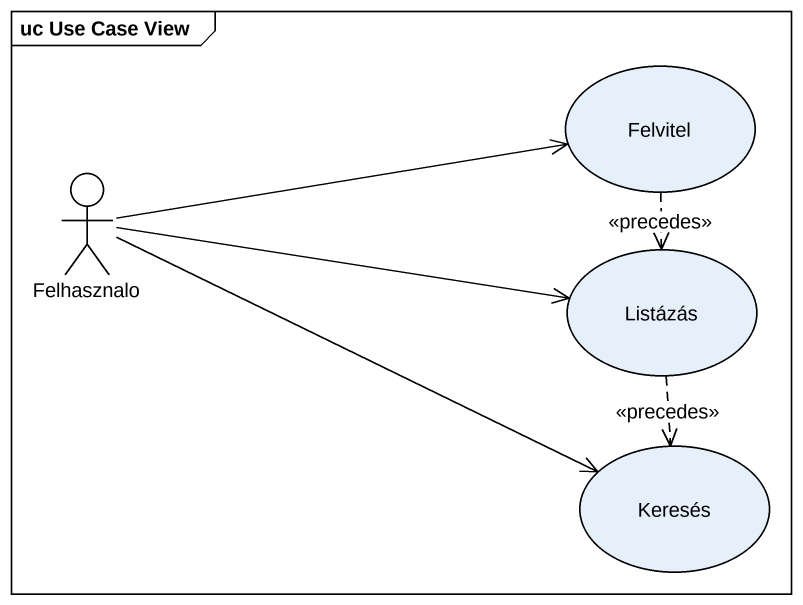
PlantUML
@startuml
mainframe uc Use Case View
usecase Felvitel
actor Felhasznalo
usecase Listázás
usecase Keresés
Felvitel ..> Listázás : <<precedes>>
Felhasznalo -right-> Felvitel
Felhasznalo -right-> Listázás
Felhasznalo -right-> Keresés
Listázás ..> Keresés : <<precedes>>
@enduml
